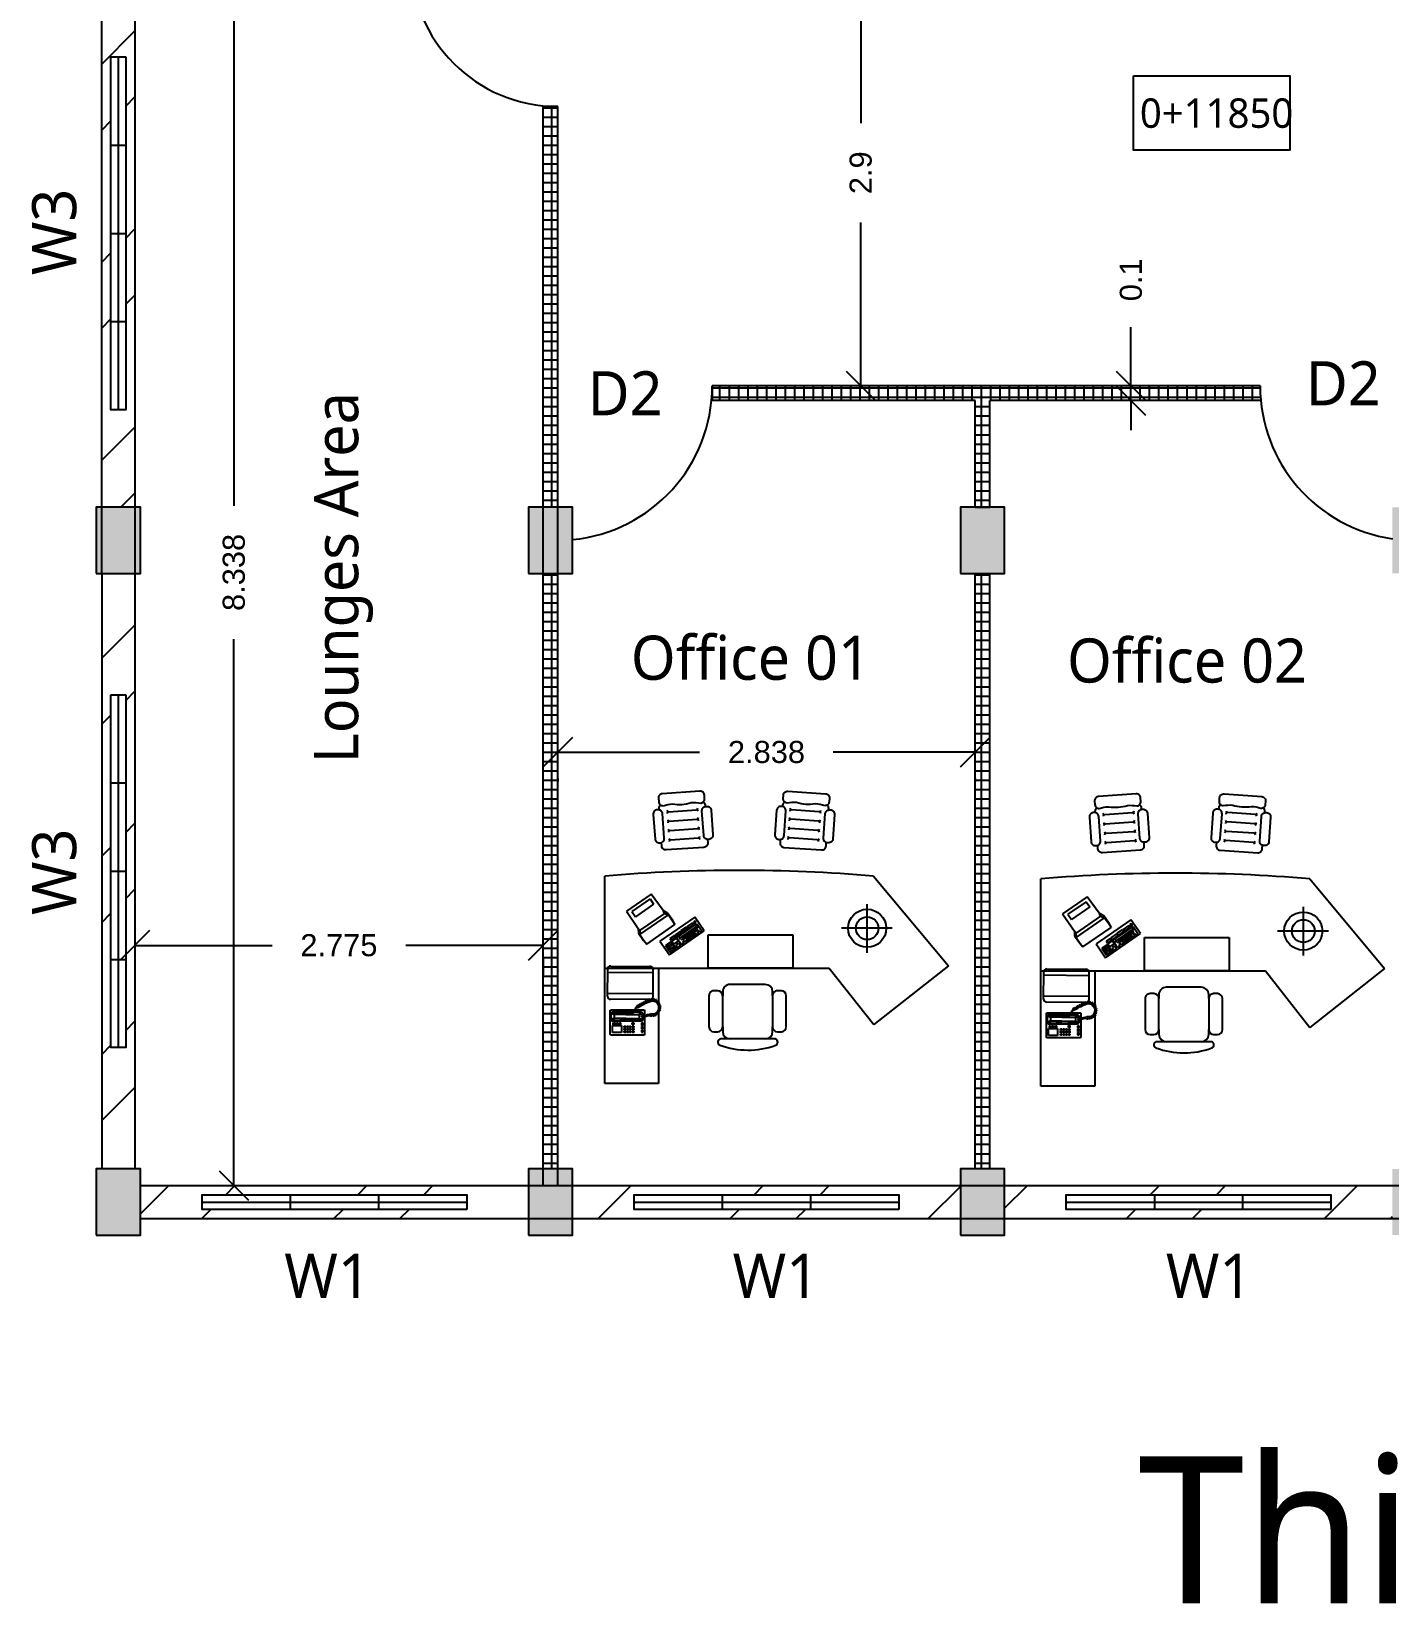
# Model space of a CAD drawing. Header units: millimetres. Extents: x 4123.3 to 4149.6, y 1802.2 to 1846.1.
# Drawn here: x 4123.99 to 4133.21, y 1828.86 to 1839.56 of the extents above; entities that cross this region are included whole.
import ezdxf

# ---------------------------------------------------------------- set-up
doc = ezdxf.new("R2010")
doc.units = ezdxf.units.MM
for name, color, linetype in [('Column', 240, 'Continuous'), ('Column hatch', 1, 'Continuous'), ('Doors', 90, 'Continuous'), ('Window', 50, 'Continuous')]:
    doc.layers.add(name, color=color, linetype=linetype)
doc.styles.add('Annotative', font='arial.ttf')
doc.styles.get("Standard").update_dxf_attribs({"font": 'arial.ttf'})
doc.dimstyles.new('Dim 2', dxfattribs={"dimtxt": 0.15, "dimasz": 0.2, "dimexe": 0.2, "dimexo": 0.2, "dimgap": 0.2, "dimtad": 0, "dimdec": 3, "dimdsep": 46, "dimtxsty": 'Annotative', "dimblk": 'OBLIQUE', "dimcen": 1, "dimadec": 0, "dimazin": 0, "dimtfac": 1, "dimtdec": 3, "dimtmove": 0, "dimatfit": 3, "dimfxl": 1, "dimarcsym": 0})

# ---------------------------------------------------------------- blocks, each defined once
blk = doc.blocks.new('A$C171345A8')
for p, q in [((3772, 2304), (3772, 3804)), ((3772, 3804), (4472, 3804)), ((4472, 3804), (4472, 1105)), ((2224, 3132), (2174, 3132)), ((2248, 3226), (2384, 3226)), ((2288, 3130), (2288, 3068)), ((2384, 3226), (2841, 3226)), ((2841, 3226), (2937, 3226)), ((2937, 3226), (2962, 3226)), ((2937, 3068), (2937, 3130)), ((3052, 3132), (3002, 3132)), ((0, 2272), (970, 3040)), ((1551, 2304), (970, 3040)), ((2110, 3068), (2110, 2664)), ((2288, 2664), (2288, 3068)), ((2937, 3068), (2937, 2664)), ((3116, 2664), (3116, 3068)), ((3844, 2674), (3844, 2321)), ((4437, 2670), (4434, 2317)), ((2174, 2599), (2224, 2599)), ((2288, 2664), (2288, 2613)), ((2384, 2517), (2841, 2517)), ((2937, 2613), (2937, 2664)), ((3002, 2599), (3052, 2599)), ((973, 1105), (0, 2272)), ((4472, 2304), (1551, 2304)), ((2023, 2304), (3125, 2304)), ((2023, 1870), (2023, 2304)), ((3125, 2304), (3125, 1870)), ((1055, 2105), (1055, 1471)), ((3125, 1870), (2023, 1870)), ((1391, 1781), (731, 1781)), ((1592, 716), (1589, 667)), ((1706, 634), (2069, 608)), ((3616, 634), (3253, 608)), ((3730, 716), (3733, 667)), ((1697, 512), (2060, 487)), ((3625, 512), (3262, 487)), ((1680, 269), (2043, 243)), ((1689, 390), (2052, 365)), ((3634, 390), (3270, 365)), ((3642, 269), (3279, 243))]:
    blk.add_line(p, q)
at = {"linetype": 'ByBlock'}
for p, q in [((3954, 3169), (3961, 3175)), ((3954, 2933), (3954, 3169)), ((3961, 3175), (4395, 3175)), ((3995, 3137), (3976, 3137)), ((3976, 3137), (3976, 3106)), ((3976, 3106), (3995, 3106)), ((3995, 3093), (3976, 3093)), ((3976, 3093), (3976, 3062)), ((3995, 3106), (3995, 3137)), ((3995, 3062), (3995, 3093)), ((4096, 3122), (4096, 3140)), ((4096, 3140), (4115, 3140)), ((4115, 3122), (4096, 3122)), ((4096, 3109), (4115, 3109)), ((4096, 3090), (4096, 3109)), ((4115, 3090), (4096, 3090)), ((4096, 3059), (4096, 3078)), ((4096, 3078), (4115, 3078)), ((4115, 3140), (4115, 3122)), ((4115, 3109), (4115, 3090)), ((4115, 3078), (4115, 3059)), ((4131, 3122), (4131, 3140)), ((4131, 3140), (4149, 3140)), ((4149, 3122), (4131, 3122)), ((4131, 3109), (4149, 3109)), ((4131, 3090), (4131, 3109)), ((4149, 3090), (4131, 3090)), ((4131, 3078), (4149, 3078)), ((4131, 3059), (4131, 3078)), ((4149, 3140), (4149, 3122)), ((4149, 3109), (4149, 3090)), ((4149, 3078), (4149, 3059)), ((4165, 3122), (4165, 3140)), ((4165, 3140), (4184, 3140)), ((4184, 3122), (4165, 3122)), ((4165, 3090), (4165, 3109)), ((4165, 3109), (4184, 3109)), ((4184, 3090), (4165, 3090)), ((4165, 3059), (4165, 3078)), ((4165, 3078), (4184, 3078)), ((4184, 3140), (4184, 3122)), ((4184, 3109), (4184, 3090)), ((4184, 3078), (4184, 3059)), ((4200, 3122), (4200, 3140)), ((4200, 3140), (4219, 3140)), ((4219, 3122), (4200, 3122)), ((4200, 3109), (4219, 3109)), ((4200, 3090), (4200, 3109)), ((4219, 3090), (4200, 3090)), ((4200, 3059), (4200, 3078)), ((4200, 3078), (4219, 3078)), ((4219, 3140), (4219, 3122)), ((4219, 3109), (4219, 3090)), ((4219, 3078), (4219, 3059)), ((4256, 3052), (4256, 3144)), ((4256, 3144), (4373, 3144)), ((4373, 3144), (4373, 3052)), ((4395, 3175), (4401, 3169)), ((4401, 3169), (4401, 2854)), ((3767, 2883), (3759, 2871)), ((3759, 2871), (3772, 2855)), ((3784, 2880), (3767, 2883)), ((3785, 2904), (3773, 2895)), ((3773, 2895), (3784, 2880)), ((3773, 2841), (3791, 2875)), ((3803, 2895), (3785, 2904)), ((3791, 2875), (3822, 2899)), ((3813, 2923), (3799, 2915)), ((3799, 2915), (3803, 2895)), ((3827, 2905), (3813, 2923)), ((3822, 2899), (3862, 2902)), ((3829, 2925), (3827, 2905)), ((3847, 2927), (3829, 2925)), ((3857, 2909), (3847, 2927)), ((3861, 2927), (3857, 2909)), ((3876, 2926), (3861, 2927)), ((3862, 2902), (3876, 2900)), ((3883, 2919), (3876, 2926)), ((3876, 2900), (3885, 2911)), ((3887, 2921), (3883, 2919)), ((3885, 2911), (3901, 2911)), ((3903, 2920), (3887, 2921)), ((3901, 2911), (3917, 2913)), ((3933, 2928), (3903, 2920)), ((3917, 2913), (3947, 2920)), ((3965, 2936), (3933, 2928)), ((3947, 2920), (3967, 2925)), ((3954, 2854), (3954, 2922)), ((3992, 2936), (3965, 2936)), ((3967, 2925), (3992, 2927)), ((3976, 3062), (3995, 3062)), ((3995, 3049), (3976, 3049)), ((3976, 3049), (3976, 3018)), ((3976, 3018), (3995, 3018)), ((3980, 2980), (3995, 2996)), ((3980, 2936), (3980, 2980)), ((3980, 2889), (3980, 2926)), ((3998, 2873), (3980, 2889)), ((3983, 2971), (3989, 2983)), ((3983, 2971), (3983, 2936)), ((4024, 2955), (3983, 2971)), ((3983, 2926), (3983, 2895)), ((4024, 2911), (3983, 2895)), ((3983, 2895), (3989, 2882)), ((3989, 2983), (4002, 2986)), ((3989, 2882), (4002, 2879)), ((3992, 2927), (3992, 2936)), ((3995, 3018), (3995, 3049)), ((3995, 2996), (4376, 2996)), ((4376, 2873), (3998, 2873)), ((4002, 2986), (4030, 2958)), ((4002, 2986), (4086, 2986)), ((4002, 2879), (4030, 2908)), ((4002, 2879), (4086, 2879)), ((4030, 2958), (4024, 2955)), ((4024, 2911), (4024, 2955)), ((4030, 2908), (4024, 2911)), ((4200, 2958), (4030, 2958)), ((4200, 2908), (4030, 2908)), ((4086, 2986), (4102, 2980)), ((4086, 2879), (4102, 2886)), ((4115, 3059), (4096, 3059)), ((4096, 3015), (4096, 3040)), ((4096, 3040), (4115, 3040)), ((4115, 3015), (4096, 3015)), ((4102, 2980), (4118, 2971)), ((4102, 2886), (4118, 2895)), ((4115, 3040), (4115, 3015)), ((4118, 2971), (4140, 2967)), ((4118, 2895), (4140, 2898)), ((4149, 3059), (4131, 3059)), ((4140, 2967), (4200, 2967)), ((4140, 2898), (4200, 2898)), ((4184, 3059), (4165, 3059)), ((4219, 3059), (4200, 3059)), ((4231, 2967), (4200, 2967)), ((4200, 2958), (4341, 2958)), ((4200, 2908), (4341, 2908)), ((4231, 2898), (4200, 2898)), ((4253, 2971), (4231, 2967)), ((4253, 2895), (4231, 2898)), ((4269, 2980), (4253, 2971)), ((4269, 2886), (4253, 2895)), ((4373, 3052), (4256, 3052)), ((4272, 3043), (4263, 3043)), ((4263, 3043), (4263, 3018)), ((4263, 3018), (4272, 3018)), ((4285, 2986), (4269, 2980)), ((4285, 2879), (4269, 2886)), ((4272, 3018), (4272, 3043)), ((4291, 3043), (4282, 3043)), ((4282, 3043), (4282, 3018)), ((4282, 3018), (4291, 3018)), ((4370, 2986), (4285, 2986)), ((4370, 2879), (4285, 2879)), ((4291, 3018), (4291, 3043)), ((4300, 3043), (4300, 3018)), ((4310, 3043), (4300, 3043)), ((4300, 3018), (4310, 3018)), ((4310, 3018), (4310, 3043)), ((4329, 3043), (4319, 3043)), ((4319, 3043), (4319, 3018)), ((4319, 3018), (4329, 3018)), ((4329, 3018), (4329, 3043)), ((4348, 3043), (4338, 3043)), ((4338, 3043), (4338, 3018)), ((4338, 3018), (4348, 3018)), ((4370, 2986), (4341, 2958)), ((4341, 2958), (4348, 2955)), ((4341, 2908), (4348, 2911)), ((4370, 2879), (4341, 2908)), ((4348, 3018), (4348, 3043)), ((4348, 2955), (4388, 2971)), ((4348, 2911), (4348, 2955)), ((4348, 2911), (4388, 2895)), ((4366, 3043), (4357, 3043)), ((4357, 3043), (4357, 3018)), ((4357, 3018), (4366, 3018)), ((4366, 3018), (4366, 3043)), ((4382, 2983), (4370, 2986)), ((4382, 2882), (4370, 2879)), ((4376, 2996), (4392, 2983)), ((4392, 2889), (4376, 2873)), ((4388, 2971), (4382, 2983)), ((4388, 2895), (4382, 2882)), ((4388, 2971), (4388, 2895)), ((4392, 2983), (4392, 2889)), ((3764, 2813), (3744, 2806)), ((3744, 2806), (3747, 2794)), ((3747, 2828), (3746, 2817)), ((3746, 2817), (3764, 2813)), ((3751, 2857), (3747, 2844)), ((3747, 2844), (3764, 2836)), ((3764, 2836), (3747, 2828)), ((3747, 2794), (3764, 2793)), ((3772, 2855), (3751, 2857)), ((3764, 2793), (3752, 2778)), ((3752, 2778), (3757, 2768)), ((3757, 2768), (3776, 2770)), ((3776, 2770), (3759, 2757)), ((3759, 2757), (3768, 2746)), ((3768, 2746), (3785, 2754)), ((3770, 2803), (3773, 2841)), ((3786, 2766), (3770, 2803)), ((3785, 2754), (3778, 2736)), ((3778, 2736), (3785, 2728)), ((3785, 2728), (3803, 2737)), ((3813, 2738), (3786, 2766)), ((3803, 2737), (3797, 2718)), ((3797, 2718), (3810, 2713)), ((3810, 2713), (3827, 2729)), ((3861, 2729), (3813, 2738)), ((3827, 2729), (3826, 2709)), ((3826, 2709), (3839, 2706)), ((3839, 2706), (3848, 2723)), ((3848, 2723), (3854, 2703)), ((3854, 2703), (3870, 2706)), ((3921, 2750), (3861, 2729)), ((3870, 2724), (3883, 2710)), ((3870, 2706), (3870, 2724)), ((3883, 2710), (3897, 2715)), ((3884, 2714), (4397, 2710)), ((3897, 2735), (3904, 2717)), ((3897, 2715), (3897, 2735)), ((3904, 2717), (3923, 2722)), ((3958, 2771), (3921, 2750)), ((3923, 2722), (3921, 2741)), ((3921, 2741), (3940, 2730)), ((3940, 2730), (3950, 2737)), ((3945, 2755), (3962, 2745)), ((3950, 2737), (3945, 2755)), ((3961, 2848), (3954, 2854)), ((3963, 2769), (3958, 2771)), ((4395, 2848), (3961, 2848)), ((3962, 2745), (3975, 2752)), ((3964, 2773), (3963, 2769)), ((3990, 2787), (3964, 2773)), ((3969, 2769), (3984, 2758)), ((3975, 2752), (3969, 2769)), ((3984, 2758), (3998, 2764)), ((4025, 2807), (3990, 2787)), ((3990, 2781), (4005, 2768)), ((3998, 2764), (3990, 2781)), ((4005, 2768), (4015, 2773)), ((4015, 2773), (4010, 2792)), ((4010, 2792), (4028, 2781)), ((4044, 2818), (4025, 2807)), ((4028, 2781), (4038, 2787)), ((4038, 2787), (4033, 2803)), ((4033, 2803), (4049, 2793)), ((4050, 2811), (4044, 2818)), ((4049, 2793), (4056, 2795)), ((4054, 2821), (4050, 2817)), ((4050, 2817), (4050, 2811)), ((4060, 2829), (4054, 2821)), ((4056, 2795), (4058, 2802)), ((4058, 2802), (4059, 2814)), ((4059, 2814), (4071, 2823)), ((4065, 2836), (4060, 2829)), ((4068, 2848), (4065, 2836)), ((4071, 2823), (4075, 2830)), ((4075, 2830), (4077, 2848)), ((4401, 2854), (4395, 2848)), ((4436, 2629), (3852, 2634)), ((4435, 2357), (3850, 2362)), ((4394, 2277), (3884, 2281)), ((3631, 2132), (3178, 1819)), ((3619, 2098), (3548, 2048)), ((3561, 2036), (3594, 2058)), ((3570, 2016), (3621, 2051)), ((3594, 2058), (3583, 2073)), ((3601, 2085), (3624, 2053)), ((3681, 2008), (3619, 2098)), ((3624, 2053), (3639, 2063)), ((3624, 2053), (3651, 2014)), ((3754, 1953), (3631, 2132)), ((3250, 1848), (3426, 1969)), ((3263, 1830), (3250, 1848)), ((3538, 1910), (3273, 1727)), ((3277, 1866), (3290, 1848)), ((3278, 1814), (3451, 1933)), ((3282, 1790), (3466, 1917)), ((3285, 1766), (3488, 1906)), ((3290, 1848), (3415, 1935)), ((3301, 1641), (3754, 1953)), ((3415, 1935), (3402, 1953)), ((3426, 1969), (3439, 1951)), ((3439, 1951), (3460, 1966)), ((3444, 1950), (3456, 1932)), ((3447, 1983), (3474, 2002)), ((3460, 1966), (3447, 1983)), ((3456, 1932), (3465, 1939)), ((3465, 1939), (3475, 1924)), ((3546, 1898), (3471, 1846)), ((3471, 1846), (3488, 1822)), ((3474, 2002), (3538, 1910)), ((3475, 1924), (3487, 1932)), ((3537, 2045), (3480, 2006)), ((3480, 2006), (3494, 1985)), ((3487, 1932), (3500, 1914)), ((3488, 1822), (3562, 1874)), ((3494, 1985), (3512, 1998)), ((3500, 1914), (3494, 1910)), ((3494, 1910), (3506, 1892)), ((3512, 1998), (3525, 1980)), ((3574, 1992), (3517, 1952)), ((3517, 1952), (3544, 1914)), ((3525, 1980), (3545, 1994)), ((3533, 2012), (3551, 2024)), ((3545, 1994), (3533, 2012)), ((3551, 2024), (3537, 2045)), ((3544, 1914), (3600, 1953)), ((3562, 1874), (3546, 1898)), ((3548, 2048), (3609, 1959)), ((3609, 1941), (3552, 1902)), ((3552, 1902), (3568, 1878)), ((3926, 1991), (3559, 1738)), ((3568, 1878), (3625, 1917)), ((3600, 1953), (3574, 1992)), ((3588, 1997), (3635, 2030)), ((3597, 1977), (3648, 2012)), ((3609, 1959), (3681, 2008)), ((3625, 1917), (3609, 1941)), ((4015, 1868), (3643, 1611)), ((3651, 2014), (3665, 2024)), ((3967, 1944), (3926, 1991)), ((3962, 1945), (3926, 1991)), ((4015, 1868), (3962, 1945)), ((4033, 1849), (3967, 1944)), ((4016, 1816), (4015, 1868)), ((4037, 1786), (4033, 1849)), ((3178, 1819), (3301, 1641)), ((3209, 1819), (3236, 1837)), ((3273, 1727), (3209, 1819)), ((3236, 1837), (3248, 1820)), ((3248, 1820), (3263, 1830)), ((3272, 1810), (3260, 1828)), ((3263, 1804), (3272, 1810)), ((3276, 1786), (3263, 1804)), ((3270, 1782), (3276, 1786)), ((3284, 1761), (3270, 1782)), ((3278, 1757), (3284, 1761)), ((3288, 1742), (3278, 1757)), ((3302, 1729), (3281, 1715)), ((3281, 1715), (3297, 1691)), ((3297, 1691), (3318, 1705)), ((3318, 1705), (3302, 1729)), ((3385, 1787), (3314, 1737)), ((3314, 1737), (3330, 1713)), ((3330, 1713), (3401, 1763)), ((3401, 1763), (3385, 1787)), ((3466, 1842), (3394, 1793)), ((3394, 1793), (3410, 1769)), ((3410, 1769), (3482, 1818)), ((3482, 1818), (3466, 1842)), ((3559, 1738), (3586, 1686)), ((3589, 1688), (3559, 1738)), ((3586, 1686), (3654, 1588)), ((3643, 1611), (3589, 1688)), ((4016, 1816), (3691, 1591)), ((4037, 1786), (4016, 1816)), ((4191, 1562), (4037, 1786)), ((3691, 1591), (3643, 1611)), ((3654, 1588), (3713, 1553)), ((3712, 1562), (3691, 1591)), ((3713, 1553), (3869, 1339)), ((3836, 1471), (4074, 1636)), ((3883, 1403), (3836, 1471)), ((3869, 1339), (4191, 1562)), ((3883, 1403), (4122, 1567)), ((4122, 1567), (4074, 1636))]:
    blk.add_line(p, q, dxfattribs=at)
for points in [[(1602, 293, -0.414214), (1543, 243), (1532, 243, -0.414214), (1482, 302), (1504, 623, -0.414214), (1562, 673), (1574, 673, -0.414214), (1624, 614)], [(2115, 257, 0.414214), (2166, 199), (2177, 198, 0.414214), (2235, 249), (2258, 570, 0.414214), (2207, 628), (2196, 629, 0.414214), (2138, 578)], [(3207, 257, -0.414214), (3156, 199), (3145, 198, -0.414214), (3087, 249), (3064, 570, -0.414214), (3115, 628), (3126, 629, -0.414214), (3184, 578)], [(3720, 293, 0.414214), (3779, 243), (3790, 243, 0.414214), (3841, 302), (3818, 623, 0.414214), (3760, 673), (3748, 673, 0.414214), (3698, 614)]]:
    blk.add_lwpolyline(points, format="xyb", close=True)
for points in [[(2188, 628), (2191, 673, 0.414214), (2140, 732), (1651, 766, 0.414214), (1592, 716)], [(3134, 628), (3131, 673, -0.414214), (3182, 732), (3672, 766, -0.414214), (3730, 716)], [(1559, 244), (1558, 226, 0.236068), (1577, 181)], [(3763, 244), (3764, 226, -0.236068), (3746, 181)], [(2147, 51, -0.414214), (2089, 0), (1599, 34, -0.414214), (1548, 93), (1552, 139, -0.414214), (1610, 189)], [(1610, 189, 0.055299), (1732, 166, -0.118462), (1976, 149, 0.055299), (2100, 155, -0.414214), (2150, 97), (2147, 51, -0.414214)], [(2132, 142, 0.236068), (2157, 184), (2158, 199)], [(3190, 142, -0.236068), (3166, 184), (3165, 199)], [(3712, 189, -0.055299), (3590, 166, 0.118462), (3347, 149, -0.055299), (3222, 155, 0.414214), (3172, 97), (3175, 51, 0.414214)], [(3175, 51, 0.414214), (3233, 0), (3723, 34, 0.414214), (3774, 93), (3770, 139, 0.414214), (3712, 189)]]:
    blk.add_lwpolyline(points, format="xyb")
for radius in [248, 148]:
    blk.add_circle((1057, 1785), radius)
for centre, radius, start, end in [((2263, 3267), 42.7, 110.0456, 249.9544), ((2609, 2317), 1054, 69.6389, 110.0456), ((2962, 3267), 40.3, 270, 69.6389), ((2174, 3068), 64.2, 90, 180), ((2224, 3068), 64.2, 0, 90), ((2384, 3130), 96.2, 90, 180), ((2841, 3130), 96.2, 0, 90), ((3002, 3068), 64.2, 90, 180), ((3052, 3068), 64.2, 0, 90), ((3884, 2674), 40, 89.5491, 180), ((4397, 2670), 40, 359.603, 89.5491), ((2174, 2664), 64.2, 180, 270), ((2224, 2664), 64.2, 270, 0), ((2384, 2613), 96.2, 180, 270), ((2841, 2613), 96.2, 270, 0), ((3002, 2664), 64.2, 180, 270), ((3052, 2664), 64.2, 270, 0), ((3884, 2321), 40, 180, 269.5491), ((4394, 2317), 40, 269.5491, 359.603), ((2723, 21731), 20700, 265.151, 274.849), ((1704, 613), 20.7, 85.9751, 175.9751), ((1707, 654), 20.7, 175.9751, 265.9751), ((2070, 629), 20.7, 265.9751, 355.9751), ((3252, 629), 20.7, 184.0249, 274.0249), ((3615, 654), 20.7, 274.0249, 4.0249), ((3618, 613), 20.7, 4.0249, 94.0249), ((1690, 411), 20.7, 175.9751, 265.9751), ((1696, 492), 20.7, 85.9751, 175.9751), ((1699, 533), 20.7, 175.9751, 265.9751), ((2062, 507), 20.7, 265.9751, 355.9751), ((2059, 466), 20.7, 355.9751, 85.9751), ((2068, 588), 20.7, 355.9751, 85.9751), ((3255, 588), 20.7, 94.0249, 184.0249), ((3260, 507), 20.7, 184.0249, 274.0249), ((3263, 466), 20.7, 94.0249, 184.0249), ((3623, 533), 20.7, 274.0249, 4.0249), ((3626, 492), 20.7, 4.0249, 94.0249), ((3632, 411), 20.7, 274.0249, 4.0249), ((1679, 248), 20.7, 85.9751, 175.9751), ((1681, 289), 20.7, 175.9751, 265.9751), ((1687, 370), 20.7, 85.9751, 175.9751), ((2045, 264), 20.7, 265.9751, 355.9751), ((2042, 223), 20.7, 355.9751, 85.9751), ((2053, 386), 20.7, 265.9751, 355.9751), ((2050, 344), 20.7, 355.9751, 85.9751), ((3269, 386), 20.7, 184.0249, 274.0249), ((3272, 344), 20.7, 94.0249, 184.0249), ((3277, 264), 20.7, 184.0249, 274.0249), ((3280, 223), 20.7, 94.0249, 184.0249), ((3635, 370), 20.7, 4.0249, 94.0249), ((3641, 289), 20.7, 274.0249, 4.0249), ((3644, 248), 20.7, 4.0249, 94.0249)]:
    blk.add_arc(centre, radius, start, end)
blk.add_point((4472, 2304), dxfattribs=at)
blk = doc.blocks.new('_Oblique')
at = {"color": 0, "linetype": 'ByBlock', "lineweight": -2}
blk.add_line((-0.5, -0.5), (0.5, 0.5), dxfattribs=at)
blk = doc.blocks.new('*D84')
at = {"color": 0, "lineweight": -2, "transparency": 16777216}
for p, q in [((4125.309, 1840.051), (4125.564, 1840.051)), ((4125.364, 1840.051), (4125.364, 1836.336)), ((4125.364, 1831.714), (4125.364, 1835.429)), ((4125.309, 1831.714), (4125.564, 1831.714))]:
    blk.add_line(p, q, dxfattribs=at)
at = {"layer": 'Defpoints', "color": 0, "transparency": 16777216}
for p in [(4125.109, 1840.051), (4125.364, 1840.051), (4125.109, 1831.714)]:
    blk.add_point(p, dxfattribs=at)
at = {"color": 0, "lineweight": -2, "transparency": 16777216, "xscale": 0.2, "yscale": 0.2, "zscale": 0.2}
for p, rotation in [((4125.364, 1840.051), 90), ((4125.364, 1831.714), 270)]:
    blk.add_blockref('_Oblique', p, dxfattribs=dict(at, rotation=rotation))
at = {"color": 0, "transparency": 16777216, "insert": (4125.364, 1835.883), "char_height": 0.15, "attachment_point": 5, "rotation": 90, "style": 'Annotative'}
blk.add_mtext('8.338', dxfattribs=at)
blk = doc.blocks.new('*D85')
at = {"color": 0, "lineweight": -2, "transparency": 16777216}
for p, q in [((4124.691, 1833.347), (4125.624, 1833.347)), ((4127.466, 1833.347), (4126.533, 1833.347)), ((4124.691, 1833.269), (4124.691, 1833.147)), ((4127.466, 1833.269), (4127.466, 1833.147))]:
    blk.add_line(p, q, dxfattribs=at)
at = {"layer": 'Defpoints', "color": 0, "transparency": 16777216}
for p in [(4124.691, 1833.469), (4127.466, 1833.469), (4127.466, 1833.347)]:
    blk.add_point(p, dxfattribs=at)
at = {"color": 0, "lineweight": -2, "transparency": 16777216, "xscale": 0.2, "yscale": 0.2, "zscale": 0.2, "rotation": 180}
blk.add_blockref('_Oblique', (4124.691, 1833.347), dxfattribs=at)
at = {"color": 0, "lineweight": -2, "transparency": 16777216, "xscale": 0.2, "yscale": 0.2, "zscale": 0.2}
blk.add_blockref('_Oblique', (4127.466, 1833.347), dxfattribs=at)
at = {"color": 0, "transparency": 16777216, "insert": (4126.078, 1833.347), "char_height": 0.15, "attachment_point": 5, "style": 'Annotative'}
blk.add_mtext('2.775', dxfattribs=at)
blk = doc.blocks.new('*D50')
at = {"color": 0, "lineweight": -2, "transparency": 16777216}
for p, q in [((4129.731, 1840.051), (4129.426, 1840.051)), ((4129.626, 1840.051), (4129.626, 1838.939)), ((4129.626, 1837.151), (4129.626, 1838.263)), ((4129.731, 1837.151), (4129.426, 1837.151))]:
    blk.add_line(p, q, dxfattribs=at)
at = {"layer": 'Defpoints', "color": 0, "transparency": 16777216}
for p in [(4129.626, 1840.051), (4129.931, 1840.051), (4129.931, 1837.151)]:
    blk.add_point(p, dxfattribs=at)
at = {"color": 0, "lineweight": -2, "transparency": 16777216, "xscale": 0.2, "yscale": 0.2, "zscale": 0.2}
for p, rotation in [((4129.626, 1840.051), 90), ((4129.626, 1837.151), 270)]:
    blk.add_blockref('_Oblique', p, dxfattribs=dict(at, rotation=rotation))
at = {"color": 0, "transparency": 16777216, "insert": (4129.626, 1838.601), "char_height": 0.15, "attachment_point": 5, "rotation": 90, "style": 'Annotative'}
blk.add_mtext('2.9', dxfattribs=at)
blk = doc.blocks.new('*D55')
at = {"color": 0, "lineweight": -2, "transparency": 16777216}
for p, q in [((4127.566, 1834.661), (4128.53, 1834.661)), ((4130.404, 1834.661), (4129.439, 1834.661)), ((4127.566, 1834.481), (4127.566, 1834.461)), ((4130.404, 1834.481), (4130.404, 1834.461))]:
    blk.add_line(p, q, dxfattribs=at)
at = {"layer": 'Defpoints', "color": 0, "transparency": 16777216}
for p in [(4127.566, 1834.681), (4130.404, 1834.681), (4130.404, 1834.661)]:
    blk.add_point(p, dxfattribs=at)
at = {"color": 0, "lineweight": -2, "transparency": 16777216, "xscale": 0.2, "yscale": 0.2, "zscale": 0.2, "rotation": 180}
blk.add_blockref('_Oblique', (4127.566, 1834.661), dxfattribs=at)
at = {"color": 0, "lineweight": -2, "transparency": 16777216, "xscale": 0.2, "yscale": 0.2, "zscale": 0.2}
blk.add_blockref('_Oblique', (4130.404, 1834.661), dxfattribs=at)
at = {"color": 0, "transparency": 16777216, "insert": (4128.985, 1834.661), "char_height": 0.15, "attachment_point": 5, "style": 'Annotative'}
blk.add_mtext('2.838', dxfattribs=at)
blk = doc.blocks.new('*D56')
at = {"color": 0, "lineweight": -2, "transparency": 16777216}
for p, q in [((4131.463, 1837.151), (4131.463, 1837.551)), ((4131.264, 1837.151), (4131.263, 1837.151)), ((4131.463, 1837.051), (4131.463, 1837.151)), ((4131.264, 1837.051), (4131.263, 1837.051)), ((4131.463, 1837.051), (4131.463, 1836.851))]:
    blk.add_line(p, q, dxfattribs=at)
at = {"layer": 'Defpoints', "color": 0, "transparency": 16777216}
for p in [(4131.463, 1837.151), (4131.464, 1837.151), (4131.464, 1837.051)]:
    blk.add_point(p, dxfattribs=at)
at = {"color": 0, "lineweight": -2, "transparency": 16777216, "xscale": 0.2, "yscale": 0.2, "zscale": 0.2}
for p, rotation in [((4131.463, 1837.151), 270), ((4131.463, 1837.051), 90)]:
    blk.add_blockref('_Oblique', p, dxfattribs=dict(at, rotation=rotation))
at = {"color": 0, "transparency": 16777216, "insert": (4131.463, 1837.873), "char_height": 0.15, "attachment_point": 5, "rotation": 90, "style": 'Annotative'}
blk.add_mtext('0.1', dxfattribs=at)

msp = doc.modelspace()

# ---------------------------------------------------------------- hatches: boundary and pattern name
h = msp.add_hatch()
h.set_pattern_fill('NET', color=256, scale=0.02)
h.set_pattern_definition([(0, (-7783.42309, -4078.26881), (0, 0.0635), []), (90, (-7783.42309, -4078.26881), (-0.0635, 4e-18), [])])
h.paths.add_polyline_path([(4144.066, 1840.0564, -0.0250471), (4143.966, 1840.0514), (4143.966, 1838.0514), (4147.966, 1838.0514), (4147.966, 1838.1514), (4144.066, 1838.1514)])
h.paths.add_polyline_path([(4144.991, 1841.1514), (4142.3535, 1841.1514), (4142.3535, 1841.0514), (4144.991, 1841.0514)])
h.paths.add_polyline_path([(4147.9285, 1841.1514), (4145.291, 1841.1514), (4145.291, 1841.0514), (4147.9285, 1841.0514)])
h.paths.add_polyline_path([(4142.0535, 1841.1514), (4140.4613, 1841.1514, -0.0238502), (4140.466, 1841.0514), (4142.0535, 1841.0514)])
h.paths.add_polyline_path([(4145.0285, 1834.9701), (4143.716, 1834.9701), (4143.716, 1834.8701), (4145.0285, 1834.8701)])
h.paths.add_polyline_path([(4143.716, 1834.9701), (4143.616, 1834.9701), (4143.616, 1834.8701), (4143.716, 1834.8701)])
h.paths.add_polyline_path([(4143.716, 1835.2456, -0.0334454), (4143.616, 1835.2389), (4143.616, 1834.9701), (4143.716, 1834.9701)])
h.paths.add_polyline_path([(4145.0285, 1833.9014), (4143.716, 1833.9014), (4143.716, 1833.8014), (4145.0285, 1833.8014)])
h.paths.add_polyline_path([(4143.716, 1833.9014), (4143.616, 1833.9014), (4143.616, 1833.8014), (4143.716, 1833.8014)])
h.paths.add_polyline_path([(4143.716, 1834.1268, -0.0334454), (4143.616, 1834.1201), (4143.616, 1833.9014), (4143.716, 1833.9014)])
h.paths.add_polyline_path([(4143.716, 1833.0581, -0.0334454), (4143.616, 1833.0514), (4143.616, 1832.8326), (4143.716, 1832.8326)])
h.paths.add_polyline_path([(4143.716, 1832.8326), (4143.616, 1832.8326), (4143.616, 1832.7326), (4143.716, 1832.7326)])
h.paths.add_polyline_path([(4145.0285, 1832.8326), (4143.716, 1832.8326), (4143.716, 1832.7326), (4145.0285, 1832.7326)])
h.paths.add_polyline_path([(4143.716, 1831.9893, -0.0334454), (4143.616, 1831.9826), (4143.616, 1831.7139), (4143.716, 1831.7139)])
h.paths.add_polyline_path([(4146.6535, 1831.9893, -0.0334454), (4146.5535, 1831.9826), (4146.5535, 1831.7139), (4146.6535, 1831.7139)])
h.paths.add_polyline_path([(4147.966, 1832.8326), (4146.6535, 1832.8326), (4146.6535, 1832.7326), (4147.966, 1832.7326)])
h.paths.add_polyline_path([(4146.6535, 1832.8326), (4146.5535, 1832.8326), (4146.5535, 1832.7326), (4146.6535, 1832.7326)])
h.paths.add_polyline_path([(4146.6535, 1833.0581, -0.0334454), (4146.5535, 1833.0514), (4146.5535, 1832.8326), (4146.6535, 1832.8326)])
h.paths.add_polyline_path([(4147.966, 1833.9014), (4146.6535, 1833.9014), (4146.6535, 1833.8014), (4147.966, 1833.8014)])
h.paths.add_polyline_path([(4146.6535, 1833.9014), (4146.5535, 1833.9014), (4146.5535, 1833.8014), (4146.6535, 1833.8014)])
h.paths.add_polyline_path([(4146.6535, 1834.1268, -0.0334454), (4146.5535, 1834.1201), (4146.5535, 1833.9014), (4146.6535, 1833.9014)])
h.paths.add_polyline_path([(4147.966, 1834.9701), (4146.6535, 1834.9701), (4146.6535, 1834.8701), (4147.966, 1834.8701)])
h.paths.add_polyline_path([(4146.6535, 1834.9701), (4146.5535, 1834.9701), (4146.5535, 1834.8701), (4146.6535, 1834.8701)])
h.paths.add_polyline_path([(4146.6535, 1835.2456, -0.0334454), (4146.5535, 1835.2389), (4146.5535, 1834.9701), (4146.6535, 1834.9701)])
h.paths.add_polyline_path([(4133.441, 1835.8764), (4133.341, 1835.8764), (4133.341, 1831.8264), (4133.441, 1831.8264)])
h.paths.add_polyline_path([(4130.5035, 1835.8764), (4130.4035, 1835.8764), (4130.4035, 1831.8264), (4130.5035, 1831.8264)])
h.paths.add_polyline_path([(4127.5659, 1835.8764), (4127.4659, 1835.8764), (4127.4659, 1831.8264), (4127.5659, 1831.8264)])
h.paths.add_polyline_path([(4127.5659, 1839.0514), (4127.4659, 1839.0514), (4127.4659, 1836.3264), (4127.5659, 1836.3264)])
h.paths.add_polyline_path([(4132.3409, 1837.1514), (4128.716, 1837.1514), (4128.6159, 1837.1514), (4128.6159, 1837.0514), (4128.7113, 1837.0514), (4130.4035, 1837.0514), (4130.4035, 1836.3264), (4130.5035, 1836.3264), (4130.5035, 1837.0514), (4132.3456, 1837.0514, -0.0238501)])
h.paths.add_polyline_path([(4133.441, 1837.0514), (4135.1333, 1837.0514, -0.0238502), (4135.1285, 1837.1514), (4133.341, 1837.1514), (4133.341, 1836.3264), (4133.441, 1836.3264)])
h.paths.add_polyline_path([(4135.221, 1840.1514), (4124.691, 1840.1514), (4124.691, 1840.0514), (4135.216, 1840.0514, -0.0250471)])
h = msp.add_hatch()
h.set_pattern_fill('ANSI32', color=256, scale=0.1)
h.set_pattern_definition([(45, (-7783.4231, -4078.2688), (-0.67351921, 0.67351921), []), (45, (-7782.9741, -4078.2688), (-0.67351921, 0.67351921), [])])
h.paths.add_polyline_path([(4124.691, 1840.8764), (4124.466, 1840.8764), (4124.466, 1836.3264), (4124.691, 1836.3264)])
h.paths.add_polyline_path([(4124.6285, 1839.3889), (4124.6285, 1838.7889), (4124.6285, 1836.9889), (4124.5285, 1836.9889), (4124.5285, 1838.7889), (4124.5285, 1839.3889)], flags=16)
h.paths.add_polyline_path([(4124.691, 1835.8764), (4124.466, 1835.8764), (4124.466, 1831.8264), (4124.691, 1831.8264)])
h.paths.add_polyline_path([(4124.5285, 1835.0514), (4124.6285, 1835.0514), (4124.6285, 1834.4514), (4124.6285, 1832.6514), (4124.5285, 1832.6514), (4124.5285, 1834.4514)], flags=16)
h.paths.add_polyline_path([(4127.366, 1831.7139), (4124.7285, 1831.7139), (4124.7285, 1831.4889), (4127.366, 1831.4889)])
h.paths.add_polyline_path([(4125.1473, 1831.6514), (4126.9473, 1831.6514), (4126.9473, 1831.5514), (4125.1473, 1831.5514)], flags=16)
h.paths.add_polyline_path([(4130.3035, 1831.7139), (4127.666, 1831.7139), (4127.666, 1831.4889), (4130.3035, 1831.4889)])
h.paths.add_polyline_path([(4128.0848, 1831.6514), (4129.8848, 1831.6514), (4129.8848, 1831.5514), (4128.0848, 1831.5514)], flags=16)
h.paths.add_polyline_path([(4133.241, 1831.7139), (4130.6035, 1831.7139), (4130.6035, 1831.4889), (4133.241, 1831.4889)])
h.paths.add_polyline_path([(4131.0223, 1831.6514), (4132.8223, 1831.6514), (4132.8223, 1831.5514), (4131.0223, 1831.5514)], flags=16)
h.paths.add_polyline_path([(4136.1785, 1831.7139), (4133.541, 1831.7139), (4133.541, 1831.4889), (4136.1785, 1831.4889)])
h.paths.add_polyline_path([(4133.9598, 1831.6514), (4135.7598, 1831.6514), (4135.7598, 1831.5514), (4133.9598, 1831.5514)], flags=16)
h.paths.add_polyline_path([(4139.116, 1831.7139), (4136.4785, 1831.7139), (4136.4785, 1831.4889), (4139.116, 1831.4889)])
at = {"layer": 'Column'}
h = msp.add_hatch(color=256, dxfattribs=at)
h.dxf.hatch_style = 1
h.paths.add_polyline_path([(4124.7285, 1836.3264), (4124.4285, 1836.3264), (4124.4285, 1835.8764), (4124.7285, 1835.8764)])
h.paths.add_polyline_path([(4127.666, 1836.3264), (4127.366, 1836.3264), (4127.366, 1836.1014), (4127.666, 1836.1014)])
h.paths.add_polyline_path([(4127.666, 1836.1014), (4127.366, 1836.1014), (4127.366, 1835.8764), (4127.666, 1835.8764)])
h.paths.add_polyline_path([(4130.6035, 1836.3264), (4130.3035, 1836.3264), (4130.3035, 1836.1014), (4130.6035, 1836.1014)])
h.paths.add_polyline_path([(4130.6035, 1836.1014), (4130.3035, 1836.1014), (4130.3035, 1835.8764), (4130.6035, 1835.8764)])
h.paths.add_polyline_path([(4133.541, 1836.3264), (4133.241, 1836.3264), (4133.241, 1836.1014), (4133.541, 1836.1014)])
h.paths.add_polyline_path([(4133.541, 1836.1014), (4133.241, 1836.1014), (4133.241, 1835.8764), (4133.541, 1835.8764)])
h.paths.add_polyline_path([(4136.4785, 1836.3264), (4136.1785, 1836.3264), (4136.1785, 1836.1014), (4136.4785, 1836.1014)])
h.paths.add_polyline_path([(4136.4785, 1836.1014), (4136.1785, 1836.1014), (4136.1785, 1835.8764), (4136.4785, 1835.8764)])
h.paths.add_polyline_path([(4139.416, 1836.3264), (4139.116, 1836.3264), (4139.116, 1836.1014), (4139.416, 1836.1014)])
h.paths.add_polyline_path([(4139.416, 1836.1014), (4139.116, 1836.1014), (4139.116, 1835.8764), (4139.416, 1835.8764)])
h.paths.add_polyline_path([(4142.3535, 1836.3264), (4142.0535, 1836.3264), (4142.0535, 1836.1014), (4142.3535, 1836.1014)])
h.paths.add_polyline_path([(4142.3535, 1836.1014), (4142.0535, 1836.1014), (4142.0535, 1835.8764), (4142.3535, 1835.8764)])
h.paths.add_polyline_path([(4145.291, 1836.3264), (4144.991, 1836.3264), (4144.991, 1836.1014), (4145.291, 1836.1014)])
h.paths.add_polyline_path([(4145.291, 1836.1014), (4144.991, 1836.1014), (4144.991, 1835.8764), (4145.291, 1835.8764)])
h.paths.add_polyline_path([(4148.2285, 1836.3264), (4147.9285, 1836.3264), (4147.9285, 1835.8764), (4148.2285, 1835.8764)])
h.paths.add_polyline_path([(4148.2285, 1831.8264), (4147.9285, 1831.8264), (4147.9285, 1831.3764), (4148.2285, 1831.3764)])
h.paths.add_polyline_path([(4145.291, 1831.6014), (4144.991, 1831.6014), (4144.991, 1831.3764), (4145.291, 1831.3764)])
h.paths.add_polyline_path([(4145.291, 1831.8264), (4144.991, 1831.8264), (4144.991, 1831.6014), (4145.291, 1831.6014)])
h.paths.add_polyline_path([(4142.3535, 1831.6014), (4142.0535, 1831.6014), (4142.0535, 1831.3764), (4142.3535, 1831.3764)])
h.paths.add_polyline_path([(4142.3535, 1831.8264), (4142.0535, 1831.8264), (4142.0535, 1831.6014), (4142.3535, 1831.6014)])
h.paths.add_polyline_path([(4139.416, 1831.6014), (4139.116, 1831.6014), (4139.116, 1831.3764), (4139.416, 1831.3764)])
h.paths.add_polyline_path([(4139.416, 1831.8264), (4139.116, 1831.8264), (4139.116, 1831.6014), (4139.416, 1831.6014)])
h.paths.add_polyline_path([(4136.4785, 1831.6014), (4136.1785, 1831.6014), (4136.1785, 1831.3764), (4136.4785, 1831.3764)])
h.paths.add_polyline_path([(4136.4785, 1831.8264), (4136.1785, 1831.8264), (4136.1785, 1831.6014), (4136.4785, 1831.6014)])
h.paths.add_polyline_path([(4133.541, 1831.6014), (4133.241, 1831.6014), (4133.241, 1831.3764), (4133.541, 1831.3764)])
h.paths.add_polyline_path([(4133.541, 1831.8264), (4133.241, 1831.8264), (4133.241, 1831.6014), (4133.541, 1831.6014)])
h.paths.add_polyline_path([(4130.6035, 1831.8264), (4130.3035, 1831.8264), (4130.3035, 1831.6014), (4130.6035, 1831.6014)])
h.paths.add_polyline_path([(4130.6035, 1831.6014), (4130.3035, 1831.6014), (4130.3035, 1831.3764), (4130.6035, 1831.3764)])
h.paths.add_polyline_path([(4127.666, 1831.6014), (4127.366, 1831.6014), (4127.366, 1831.3764), (4127.666, 1831.3764)])
h.paths.add_polyline_path([(4127.666, 1831.8264), (4127.366, 1831.8264), (4127.366, 1831.6014), (4127.666, 1831.6014)])
h.paths.add_polyline_path([(4124.7285, 1831.8264), (4124.4285, 1831.8264), (4124.4285, 1831.3764), (4124.7285, 1831.3764)])

# ---------------------------------------------------------------- linework, layer by layer
for p, q in [((4124.466, 1835.8764), (4124.466, 1841.3264)), ((4124.691, 1841.3264), (4124.691, 1835.8764)), ((4124.5285, 1839.3889), (4124.6285, 1839.3889)), ((4127.4659, 1831.7139), (4127.4659, 1839.0514)), ((4127.5659, 1839.0514), (4127.4659, 1839.0514)), ((4127.5659, 1831.7139), (4127.5659, 1839.0514)), ((4128.716, 1837.1514), (4128.6159, 1837.1514)), ((4128.6159, 1837.1514), (4128.6159, 1837.0514)), ((4132.3409, 1837.1514), (4128.716, 1837.1514)), ((4132.3409, 1837.1514), (4128.716, 1837.1514)), ((4128.7113, 1837.0514), (4128.6159, 1837.0514)), ((4130.4035, 1837.0514), (4128.7113, 1837.0514)), ((4130.4035, 1836.3264), (4130.4035, 1837.0514)), ((4132.3456, 1837.0514), (4130.5035, 1837.0514)), ((4130.5035, 1836.3264), (4130.5035, 1837.0514)), ((4130.4035, 1836.3264), (4130.5035, 1836.3264)), ((4124.466, 1835.8764), (4124.466, 1831.8264)), ((4124.691, 1835.8764), (4124.691, 1831.8264)), ((4124.691, 1835.8764), (4124.691, 1831.8264)), ((4130.4035, 1831.8264), (4130.4035, 1835.8764)), ((4130.4035, 1835.8764), (4130.5035, 1835.8764)), ((4130.5035, 1831.8264), (4130.5035, 1835.8764)), ((4124.5285, 1835.0514), (4124.6285, 1835.0514)), ((4124.7285, 1831.7139), (4147.9285, 1831.7139)), ((4124.7285, 1831.4889), (4147.9285, 1831.4889))]:
    msp.add_line(p, q)
msp.add_lwpolyline([(4131.4801, 1839.2598), (4132.5435, 1839.2598), (4132.5435, 1838.7553), (4131.4801, 1838.7553)], close=True)
for centre, radius, start, end in [((4127.5659, 1840.0514), 1, 180, 270), ((4127.5659, 1837.1514), 1.05, 275.47366, 0), ((4133.3909, 1837.1513), 1.05, 180, 261.79548)]:
    msp.add_arc(centre, radius, start, end)
at = {"layer": 'Column hatch'}
for points in [[(4124.4285, 1835.8764), (4124.7285, 1835.8764), (4124.7285, 1836.3264), (4124.4285, 1836.3264)], [(4127.366, 1835.8764), (4127.666, 1835.8764), (4127.666, 1836.3264), (4127.366, 1836.3264)], [(4130.3035, 1835.8764), (4130.6035, 1835.8764), (4130.6035, 1836.3264), (4130.3035, 1836.3264)], [(4124.4285, 1831.3764), (4124.7285, 1831.3764), (4124.7285, 1831.8264), (4124.4285, 1831.8264)], [(4127.366, 1831.3764), (4127.666, 1831.3764), (4127.666, 1831.8264), (4127.366, 1831.8264)], [(4130.3035, 1831.3764), (4130.6035, 1831.3764), (4130.6035, 1831.8264), (4130.3035, 1831.8264)]]:
    msp.add_lwpolyline(points, close=True, dxfattribs=at)
at = {"layer": 'Window'}
for p, q in [((4124.5285, 1838.7889), (4124.5285, 1839.3889)), ((4124.5785, 1838.7889), (4124.5785, 1839.3889)), ((4124.6285, 1839.3889), (4124.6285, 1838.7889)), ((4124.5785, 1836.9889), (4124.5785, 1838.7889)), ((4124.5285, 1838.1889), (4124.6285, 1838.1889)), ((4124.5285, 1837.5889), (4124.6285, 1837.5889)), ((4124.5285, 1834.4514), (4124.5285, 1835.0514)), ((4124.5785, 1834.4514), (4124.5785, 1835.0514)), ((4124.6285, 1835.0514), (4124.6285, 1834.4514)), ((4124.5785, 1832.6514), (4124.5785, 1834.4514)), ((4124.5285, 1833.8514), (4124.6285, 1833.8514)), ((4124.5285, 1833.2514), (4124.6285, 1833.2514)), ((4125.1473, 1831.6014), (4126.9473, 1831.6014)), ((4125.7473, 1831.6514), (4125.7473, 1831.5514)), ((4126.3473, 1831.6514), (4126.3473, 1831.5514)), ((4128.0848, 1831.6014), (4129.8848, 1831.6014)), ((4128.6848, 1831.6514), (4128.6848, 1831.5514)), ((4129.2848, 1831.6514), (4129.2848, 1831.5514)), ((4131.0223, 1831.6014), (4132.8223, 1831.6014)), ((4131.6223, 1831.6514), (4131.6223, 1831.5514)), ((4132.2223, 1831.6514), (4132.2223, 1831.5514))]:
    msp.add_line(p, q, dxfattribs=at)
for points in [[(4124.6285, 1838.7889), (4124.6285, 1836.9889), (4124.5285, 1836.9889), (4124.5285, 1838.7889)], [(4124.6285, 1834.4514), (4124.6285, 1832.6514), (4124.5285, 1832.6514), (4124.5285, 1834.4514)], [(4126.9473, 1831.5514), (4125.1473, 1831.5514), (4125.1473, 1831.6514), (4126.9473, 1831.6514)], [(4129.8848, 1831.5514), (4128.0848, 1831.5514), (4128.0848, 1831.6514), (4129.8848, 1831.6514)], [(4132.8223, 1831.5514), (4131.0223, 1831.5514), (4131.0223, 1831.6514), (4132.8223, 1831.6514)]]:
    msp.add_lwpolyline(points, close=True, dxfattribs=at)

# ---------------------------------------------------------------- block references
at = {"xscale": 0.0005223501197830703, "yscale": 0.0005223501197830703, "zscale": 0.0005223501197830703, "rotation": 180}
for p in [(4130.2216, 1834.3955), (4133.1868, 1834.3765)]:
    msp.add_blockref('A$C171345A8', p, dxfattribs=at)

# ---------------------------------------------------------------- texts
at = {"attachment_point": 1, "style": 'Annotative'}
for s, insert, char_height, width in [('{\\fMicrosoft YaHei Light|b0|i0|c0|p34;0+11850}', (4131.5236, 1839.1064), 0.2, 0.828786), ('{\\fMicrosoft YaHei Light|b0|i0|c0|p34;\\H0.6x;Office 01}', (4128.0627, 1835.4527), 0.5, 1.749321), ('{\\fMicrosoft YaHei Light|b0|i0|c0|p34;\\H0.6x;Office 02}', (4131.0279, 1835.4337), 0.5, 1.749321), ('{\\fMicrosoft YaHei Light|b0|i0|c0|p34;\\H0.6x;W1}', (4125.7071, 1831.2491), 0.5, 0.653402), ('{\\fMicrosoft YaHei Light|b0|i0|c0|p34;\\H0.6x;W1}', (4128.7553, 1831.2491), 0.5, 0.653402), ('{\\fMicrosoft YaHei Light|b0|i0|c0|p34;\\H0.6x;W1}', (4131.7007, 1831.2491), 0.5, 0.653402)]:
    msp.add_mtext(s, dxfattribs=dict(at, insert=insert, char_height=char_height, width=width))
at = {"char_height": 0.5, "attachment_point": 1, "rotation": 90, "style": 'Annotative'}
for s, insert, width in [('{\\fMicrosoft YaHei Light|b0|i0|c0|p34;\\H0.6x;W3}', (4123.9922, 1837.9052), 0.653402), ('{\\fMicrosoft YaHei Light|b0|i0|c0|p34;\\H0.6x;Lounges Area}', (4125.9096, 1834.5847), 2.554262), ('{\\fMicrosoft YaHei Light|b0|i0|c0|p34;\\H0.6x;W3}', (4123.9922, 1833.5537), 0.653402)]:
    msp.add_mtext(s, dxfattribs=dict(at, insert=insert, width=width))
at = {"insert": (4131.5107, 1829.8715), "char_height": 1, "attachment_point": 1}
msp.add_mtext_dynamic_manual_height_columns('{\\f@Microsoft YaHei Light|b0|i0|c0|p34;Third\\f@Microsoft YaHei Light|b0|i0|c134|p34; Floor\\f@Microsoft YaHei Light|b0|i0|c0|p34; Plan}', width=11.044461, gutter_width=5, heights=[1.3111], dxfattribs=at)
at = {"layer": 'Doors', "char_height": 0.5, "width": 0.513745, "attachment_point": 1, "style": 'Annotative'}
for insert in [(4132.6524, 1837.3188), (4127.7695, 1837.251)]:
    msp.add_mtext('{\\fMicrosoft YaHei Light|b0|i0|c134|p34;\\H0.6x;D\\fMicrosoft YaHei Light|b0|i0|c0|p34;2\\fMicrosoft YaHei Light|b0|i0|c134|p34;\\H1.66667x; }', dxfattribs=dict(at, insert=insert))

# ---------------------------------------------------------------- dimensions: what is measured, and where the dimension line sits
for base, p1, p2, picture, middle in [((4125.3644127621, 1840.0513619117), (4125.1091597221, 1831.7138619117), (4125.1091597221, 1840.0513619117), '*D84', (4125.3644127621, 1835.8826119117)), ((4129.6265, 1840.0514), (4129.9311, 1837.1514), (4129.9311, 1840.0514), '*D50', (4129.6265, 1838.6014)), ((4131.4633, 1837.1514), (4131.4637, 1837.0514), (4131.4637, 1837.1514), '*D56', (4131.4633, 1837.8734))]:
    dim = msp.add_linear_dim(base=base, p1=p1, p2=p2, angle=90, dimstyle='Dim 2')
    dim.commit()
    dim.dimension.update_dxf_attribs({"geometry": picture, "text_midpoint": middle})
for base, p1, p2, picture, middle in [((4130.4035, 1834.6613), (4127.5659, 1834.6815), (4130.4035, 1834.6815), '*D55', (4128.9847, 1834.6613)), ((4127.4659, 1833.3467), (4124.691, 1833.4695), (4127.4659, 1833.4695), '*D85', (4126.0785, 1833.3467))]:
    dim = msp.add_linear_dim(base=base, p1=p1, p2=p2, dimstyle='Dim 2')
    dim.commit()
    dim.dimension.update_dxf_attribs({"geometry": picture, "text_midpoint": middle})

doc.saveas('drawing.dxf')
